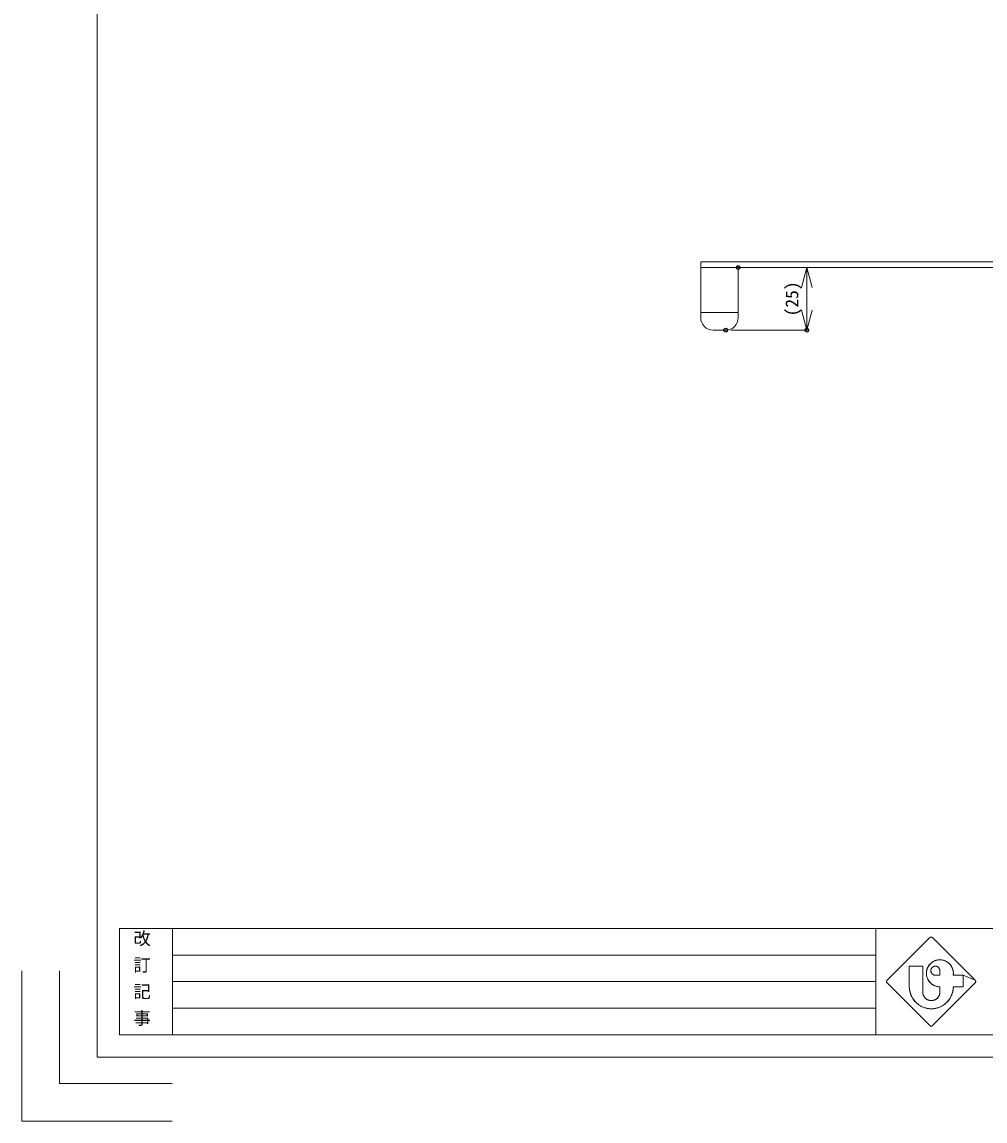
# Model space of a CAD drawing. Units: millimetres, scale not verified. Extents: x -630 to 630, y -1503 to 1503.
# Drawn here: x -630 to -245, y -453.7 to -14.5 of the extents above; entities that cross this region are included whole.
import ezdxf
from ezdxf.enums import TextEntityAlignment as Align

# ---------------------------------------------------------------- set-up
doc = ezdxf.new("R2010")
doc.units = ezdxf.units.MM
doc.header["$LTSCALE"] = 3
doc.header["$PDMODE"] = 32
doc.header["$PDSIZE"] = 1.5
doc.layers.add('0-2_Defpoints', color=7, linetype='Continuous')
doc.layers.add('0-E_0 @ 1', color=7, linetype='Continuous')
for name, color, linetype, lineweight in [('0-B_枠_印刷なし', 3, 'Continuous', 18), ('0-F_0', 4, 'Continuous', 5), ('1-0_レイヤ15', 2, 'Continuous', 18)]:
    doc.layers.add(name, color=color, linetype=linetype, lineweight=lineweight)
doc.styles.add('ＭＳ ゴシック', font='')
doc.styles.get('ＭＳ ゴシック').set_extended_font_data('MS Gothic')

# ---------------------------------------------------------------- blocks, each defined once
blk = doc.blocks.new('_Open30')
at = {"layer": '0-F_0', "color": 7}
blk.add_line((0, 0), (-1, 0), dxfattribs=at)
blk.add_lwpolyline([(-1, 0.2679), (0, 0), (-1, -0.2679)], dxfattribs=at)
blk = doc.blocks.new('D320')
at = {"layer": '0-2_Defpoints'}
for p in [(414.858, 1411.086), (409.858, 1386.086), (442.259, 1386.086)]:
    blk.add_point(p, dxfattribs=at)
at = {"layer": '0-F_0', "lineweight": 18}
for p, q in [((416.858, 1411.086), (442.439, 1411.086)), ((442.259, 1403.086), (442.259, 1394.086)), ((411.858, 1386.086), (442.439, 1386.086))]:
    blk.add_line(p, q, dxfattribs=at)
at = {"layer": '0-F_0', "xscale": 8, "yscale": 8}
for p, rotation in [((442.259, 1411.086), 90), ((442.259, 1386.086), 270)]:
    blk.add_blockref('_Open30', p, dxfattribs=dict(at, rotation=rotation))
at = {"layer": '0-F_0', "color": 7, "style": 'ＭＳ ゴシック'}
blk.add_text('(25)', height=5.132, rotation=90, dxfattribs=at).set_placement((440.424, 1391.586), align=Align.BOTTOM_LEFT)

msp = doc.modelspace()

# ---------------------------------------------------------------- linework, layer by layer
at = {"layer": '0-B_枠_印刷なし'}
for p, q in [((-630, -453.653), (-630, -393.653)), ((-615, -438.653), (-615, -393.653)), ((-615, -438.653), (-570, -438.653)), ((-630, -453.653), (-570, -453.653))]:
    msp.add_line(p, q, dxfattribs=at)
at = {"layer": '0-F_0'}
for p, q in [((-358.651, -110.307), (-68.651, -110.307)), ((-358.651, -112.607), (-343.651, -112.607)), ((-343.651, -112.607), (-68.651, -112.607)), ((-343.651, -132.607), (-343.651, -112.607)), ((-358.651, -130.566), (-343.651, -130.566)), ((-353.651, -137.607), (-348.651, -137.607))]:
    msp.add_line(p, q, dxfattribs=at)
msp.add_lwpolyline([(-358.651, -110.307), (-358.651, -112.607), (-358.651, -132.607)], dxfattribs=at)
for centre, start, end in [((-353.651, -132.607), 180, 270), ((-348.651, -132.607), 270, 0)]:
    msp.add_arc(centre, 5, start, end, dxfattribs=at)
at = {"layer": '1-0_レイヤ15'}
for p, q in [((-600, 411.847), (-600, -428.153)), ((-591, -419.153), (-591, -376.727)), ((591, -376.727), (-591, -376.727)), ((-569.787, -419.153), (-569.787, -376.727)), ((-288.628, -376.727), (-288.628, -419.153)), ((-284.124, -397.396), (-267.069, -380.34)), ((-248.925, -397.396), (-265.98, -380.34)), ((-275.249, -399.993), (-275.249, -391.782)), ((-275.249, -391.782), (-269.86, -391.782)), ((-269.86, -402.125), (-269.86, -391.782)), ((-264.484, -391.814), (-265.165, -391.814)), ((-263.028, -395.374), (-263.028, -393.578)), ((-257.64, -395.374), (-257.64, -394.604)), ((-267.069, -415.54), (-284.124, -398.484)), ((-248.925, -398.484), (-265.98, -415.54)), ((-264.824, -395.374), (-263.028, -395.374)), ((-257.64, -395.374), (-253.695, -395.374)), ((-253.695, -399.993), (-253.695, -395.374)), ((-263.028, -402.125), (-263.028, -399.993)), ((-257.64, -399.993), (-253.695, -399.993)), ((591, -419.153), (-591, -419.153))]:
    msp.add_line(p, q, dxfattribs=at)
at = {"layer": '1-0_レイヤ15', "color": 4}
for p, q in [((-288.628, -387.334), (-569.787, -387.334)), ((-569.787, -397.94), (-288.628, -397.94)), ((-288.628, -408.547), (-569.787, -408.547))]:
    msp.add_line(p, q, dxfattribs=at)
at = {"layer": '1-0_レイヤ15'}
msp.add_lwpolyline([(600, 411.847), (600, -428.153), (-600, -428.153)], dxfattribs=at)
at = {"layer": '1-0_レイヤ15', "color": 1}
for points in [[(-284.321, -398.149), (-284.328, -398.12), (-284.335, -398.09), (-284.34, -398.061), (-284.344, -398.031), (-284.347, -398.001), (-284.349, -397.97), (-284.349, -397.94), (-284.349, -397.91), (-284.347, -397.88), (-284.344, -397.85), (-284.34, -397.82), (-284.335, -397.79), (-284.328, -397.76), (-284.321, -397.731), (-284.312, -397.702), (-284.302, -397.674), (-284.291, -397.646), (-284.279, -397.618), (-284.266, -397.591), (-284.251, -397.564), (-284.236, -397.538), (-284.22, -397.512), (-284.202, -397.488), (-284.184, -397.464), (-284.165, -397.44), (-284.145, -397.418), (-284.124, -397.396), (-267.069, -380.34)], [(-267.069, -380.34), (-267.047, -380.32), (-267.024, -380.299), (-267.001, -380.28), (-266.977, -380.262), (-266.952, -380.245), (-266.927, -380.228), (-266.9, -380.213), (-266.874, -380.199), (-266.847, -380.186), (-266.819, -380.174), (-266.791, -380.163), (-266.762, -380.153), (-266.733, -380.144), (-266.704, -380.136), (-266.674, -380.13), (-266.645, -380.124), (-266.615, -380.12), (-266.585, -380.117), (-266.555, -380.116), (-266.524, -380.115), (-266.494, -380.116), (-266.464, -380.117), (-266.434, -380.12), (-266.404, -380.124), (-266.374, -380.13), (-266.345, -380.136), (-266.315, -380.144), (-266.286, -380.153), (-266.258, -380.163), (-266.23, -380.174), (-266.202, -380.186), (-266.175, -380.199), (-266.148, -380.213), (-266.122, -380.228), (-266.097, -380.245), (-266.072, -380.262), (-266.048, -380.28), (-266.024, -380.299), (-266.002, -380.32)], [(-266.002, -380.32), (-265.98, -380.34), (-248.925, -397.396), (-253.695, -395.374), (-257.694, -395.366), (-257.677, -395.238), (-257.656, -395.027), (-257.644, -394.816), (-257.64, -394.604), (-257.644, -394.393), (-257.656, -394.182), (-257.677, -393.971), (-257.706, -393.761), (-257.743, -393.553), (-257.789, -393.346), (-257.842, -393.142), (-257.903, -392.939), (-257.973, -392.739), (-258.05, -392.542), (-258.135, -392.348), (-258.227, -392.158), (-258.327, -391.971), (-258.434, -391.789), (-258.548, -391.611), (-258.669, -391.437), (-258.797, -391.268), (-258.931, -391.105), (-259.071, -390.947), (-259.218, -390.794), (-259.37, -390.648), (-259.529, -390.507), (-259.692, -390.373), (-259.861, -390.245), (-260.035, -390.124), (-260.213, -390.01), (-260.395, -389.903), (-260.582, -389.803), (-260.772, -389.711), (-260.966, -389.626), (-261.163, -389.549)], [(-261.163, -389.549), (-261.363, -389.48), (-261.566, -389.418), (-261.77, -389.365), (-261.977, -389.319), (-262.185, -389.282), (-262.395, -389.253), (-262.605, -389.233), (-262.817, -389.22), (-263.028, -389.216), (-263.24, -389.22), (-263.451, -389.233), (-263.662, -389.253), (-263.871, -389.282), (-264.079, -389.319), (-264.286, -389.365), (-264.491, -389.418), (-264.693, -389.48), (-264.893, -389.549), (-265.09, -389.626), (-265.284, -389.711), (-265.475, -389.803), (-265.661, -389.903), (-265.844, -390.01), (-266.022, -390.124), (-266.195, -390.245), (-266.364, -390.373), (-266.528, -390.507), (-266.686, -390.648), (-266.838, -390.794), (-266.985, -390.947), (-267.126, -391.105), (-267.26, -391.268), (-267.388, -391.437), (-267.509, -391.611), (-267.623, -391.789), (-267.73, -391.971), (-267.829, -392.158), (-267.922, -392.348), (-268.007, -392.542)], [(-269.357, -403.91), (-269.425, -403.795), (-269.488, -403.676), (-269.546, -403.556), (-269.6, -403.433), (-269.649, -403.308), (-269.693, -403.181), (-269.732, -403.053), (-269.766, -402.923), (-269.794, -402.792), (-269.818, -402.66), (-269.836, -402.527), (-269.85, -402.393), (-269.857, -402.26), (-269.86, -402.125), (-269.86, -391.782), (-275.249, -391.782), (-275.249, -399.993), (-275.242, -400.339), (-275.221, -400.684), (-275.188, -401.028), (-275.14, -401.37), (-275.079, -401.711), (-275.005, -402.048), (-274.918, -402.383), (-274.818, -402.714), (-274.704, -403.04), (-274.578, -403.362), (-274.44, -403.679), (-274.289, -403.99), (-274.126, -404.295), (-273.951, -404.593), (-273.765, -404.884), (-273.567, -405.168), (-273.358, -405.444), (-273.139, -405.711), (-272.909, -405.969), (-272.67, -406.219), (-272.421, -406.458), (-272.162, -406.688)], [(-268.007, -392.542), (-268.084, -392.739), (-268.153, -392.939), (-268.214, -393.142), (-268.268, -393.346), (-268.313, -393.553), (-268.35, -393.761), (-268.379, -393.971), (-268.4, -394.182), (-268.413, -394.393), (-268.417, -394.604), (-268.413, -394.816), (-268.4, -395.027), (-268.379, -395.238), (-268.35, -395.447), (-268.313, -395.656), (-268.268, -395.862), (-268.214, -396.067), (-268.153, -396.27), (-268.084, -396.469), (-268.007, -396.667), (-267.922, -396.86), (-267.829, -397.051), (-267.73, -397.237), (-267.623, -397.42), (-267.509, -397.598), (-267.388, -397.772), (-267.26, -397.94), (-267.126, -398.104), (-266.985, -398.262), (-266.838, -398.415), (-266.686, -398.561), (-266.528, -398.702), (-266.364, -398.836), (-266.195, -398.964), (-266.022, -399.085), (-265.844, -399.199), (-265.661, -399.306), (-265.475, -399.406), (-265.284, -399.498)], [(-266.608, -393.367), (-266.615, -393.437), (-266.619, -393.508), (-266.621, -393.578), (-266.619, -393.649), (-266.615, -393.719), (-266.608, -393.789), (-266.598, -393.859), (-266.586, -393.928), (-266.571, -393.997), (-266.553, -394.066), (-266.533, -394.133), (-266.51, -394.2), (-266.484, -394.265), (-266.456, -394.33), (-266.425, -394.393), (-266.392, -394.456), (-266.356, -394.517), (-266.318, -394.576), (-266.278, -394.634), (-266.235, -394.69), (-266.19, -394.745), (-266.143, -394.797), (-266.094, -394.848), (-266.044, -394.897), (-265.991, -394.944), (-265.936, -394.989), (-265.88, -395.031), (-265.822, -395.071), (-265.763, -395.11), (-265.702, -395.145), (-265.64, -395.178), (-265.576, -395.209), (-265.512, -395.237), (-265.446, -395.263), (-265.379, -395.286), (-265.312, -395.307), (-265.244, -395.325), (-265.175, -395.34), (-265.105, -395.352)], [(-264.683, -391.787), (-264.754, -391.783), (-264.824, -391.782), (-264.895, -391.783), (-264.965, -391.787), (-265.035, -391.794), (-265.105, -391.804), (-265.175, -391.816), (-265.244, -391.832), (-265.312, -391.849), (-265.379, -391.87), (-265.446, -391.893), (-265.512, -391.919), (-265.576, -391.947), (-265.64, -391.978), (-265.702, -392.011), (-265.763, -392.047), (-265.822, -392.085), (-265.88, -392.125), (-265.936, -392.167), (-265.991, -392.212), (-266.044, -392.259), (-266.094, -392.308), (-266.143, -392.359), (-266.19, -392.412), (-266.235, -392.466), (-266.278, -392.522), (-266.318, -392.58), (-266.356, -392.64), (-266.392, -392.7), (-266.425, -392.763), (-266.456, -392.826), (-266.484, -392.891), (-266.51, -392.956), (-266.533, -393.023), (-266.553, -393.09), (-266.571, -393.159), (-266.586, -393.228), (-266.598, -393.297), (-266.608, -393.367)], [(-263.028, -395.374), (-263.028, -393.578), (-263.03, -393.508), (-263.034, -393.437), (-263.041, -393.367), (-263.05, -393.297), (-263.063, -393.228), (-263.078, -393.159), (-263.096, -393.09), (-263.116, -393.023), (-263.139, -392.956), (-263.165, -392.891), (-263.193, -392.826), (-263.224, -392.763), (-263.257, -392.7), (-263.293, -392.64), (-263.331, -392.58), (-263.371, -392.522), (-263.414, -392.466), (-263.459, -392.412), (-263.505, -392.359), (-263.554, -392.308), (-263.605, -392.259), (-263.658, -392.212), (-263.712, -392.167), (-263.769, -392.125), (-263.826, -392.085), (-263.886, -392.047), (-263.947, -392.011), (-264.009, -391.978), (-264.072, -391.947), (-264.137, -391.919), (-264.203, -391.893), (-264.269, -391.87), (-264.337, -391.849), (-264.405, -391.832), (-264.474, -391.816), (-264.543, -391.804), (-264.613, -391.794), (-264.683, -391.787)], [(-266.374, -415.751), (-266.404, -415.756), (-266.434, -415.76), (-266.464, -415.763), (-266.494, -415.765), (-266.524, -415.765), (-266.555, -415.765), (-266.585, -415.763), (-266.615, -415.76), (-266.645, -415.756), (-266.674, -415.751), (-266.704, -415.744), (-266.733, -415.736), (-266.762, -415.728), (-266.791, -415.718), (-266.819, -415.707), (-266.847, -415.695), (-266.874, -415.681), (-266.9, -415.667), (-266.927, -415.652), (-266.952, -415.636), (-266.977, -415.618), (-267.001, -415.6), (-267.024, -415.581), (-267.047, -415.561), (-267.069, -415.54), (-284.124, -398.484), (-284.145, -398.463), (-284.165, -398.44), (-284.184, -398.417), (-284.202, -398.393), (-284.22, -398.368), (-284.236, -398.342), (-284.251, -398.316), (-284.266, -398.29), (-284.279, -398.262), (-284.291, -398.235), (-284.302, -398.207), (-284.312, -398.178), (-284.321, -398.149)], [(-248.705, -397.85), (-248.702, -397.88), (-248.7, -397.91), (-248.699, -397.94), (-248.7, -397.97), (-248.702, -398.001), (-248.705, -398.031), (-248.709, -398.061), (-248.714, -398.09), (-248.72, -398.12), (-248.728, -398.149), (-248.737, -398.178), (-248.747, -398.207), (-248.758, -398.235), (-248.77, -398.262), (-248.783, -398.29), (-248.797, -398.316), (-248.813, -398.342), (-248.829, -398.368), (-248.846, -398.393), (-248.864, -398.417), (-248.884, -398.44), (-248.904, -398.463), (-248.925, -398.484), (-265.98, -415.54), (-266.002, -415.561), (-266.024, -415.581), (-266.048, -415.6), (-266.072, -415.618), (-266.097, -415.636), (-266.122, -415.652), (-266.148, -415.667), (-266.175, -415.681), (-266.202, -415.695), (-266.23, -415.707), (-266.258, -415.718), (-266.286, -415.728), (-266.315, -415.736), (-266.345, -415.744), (-266.374, -415.751)], [(-265.284, -399.498), (-265.09, -399.583), (-264.893, -399.66), (-264.693, -399.729), (-264.491, -399.791), (-264.286, -399.844), (-264.079, -399.889), (-263.871, -399.927), (-263.662, -399.956), (-263.451, -399.976), (-263.24, -399.989), (-263.028, -399.993), (-263.028, -402.125), (-263.031, -402.26), (-263.039, -402.393), (-263.052, -402.527), (-263.07, -402.66), (-263.094, -402.792), (-263.123, -402.923), (-263.156, -403.053), (-263.195, -403.181), (-263.239, -403.308), (-263.288, -403.433), (-263.342, -403.556), (-263.401, -403.676), (-263.464, -403.795), (-263.532, -403.91), (-263.604, -404.023), (-263.681, -404.133), (-263.762, -404.24), (-263.847, -404.344), (-263.936, -404.444), (-264.029, -404.541), (-264.125, -404.634), (-264.226, -404.723), (-264.329, -404.808), (-264.436, -404.889), (-264.546, -404.966), (-264.659, -405.038), (-264.775, -405.106)], [(-265.105, -395.352), (-265.035, -395.362), (-264.965, -395.369), (-264.895, -395.373), (-264.824, -395.374), (-263.028, -395.374)], [(-259.979, -405.969), (-259.749, -405.711), (-259.53, -405.444), (-259.321, -405.168), (-259.124, -404.884), (-258.937, -404.593), (-258.762, -404.295), (-258.599, -403.99), (-258.448, -403.679), (-258.31, -403.362), (-258.184, -403.04), (-258.071, -402.714), (-257.97, -402.383), (-257.883, -402.048), (-257.809, -401.711), (-257.748, -401.37), (-257.701, -401.028), (-257.667, -400.684), (-257.647, -400.339), (-257.64, -399.993), (-253.695, -399.993), (-253.695, -395.374), (-248.925, -397.396), (-248.904, -397.418), (-248.884, -397.44), (-248.864, -397.464), (-248.846, -397.488), (-248.829, -397.512), (-248.813, -397.538), (-248.797, -397.564), (-248.783, -397.591), (-248.77, -397.618), (-248.758, -397.646), (-248.747, -397.674), (-248.737, -397.702), (-248.728, -397.731), (-248.72, -397.76), (-248.714, -397.79), (-248.709, -397.82), (-248.705, -397.85)], [(-264.775, -405.106), (-264.893, -405.169), (-265.014, -405.228), (-265.137, -405.281), (-265.262, -405.33), (-265.389, -405.374), (-265.517, -405.413), (-265.647, -405.447), (-265.778, -405.476), (-265.91, -405.499), (-266.043, -405.518), (-266.176, -405.531), (-266.31, -405.539), (-266.444, -405.541), (-266.578, -405.539), (-266.712, -405.531), (-266.846, -405.518), (-266.978, -405.499), (-267.111, -405.476), (-267.242, -405.447), (-267.371, -405.413), (-267.5, -405.374), (-267.626, -405.33), (-267.751, -405.281), (-267.874, -405.228), (-267.995, -405.169), (-268.113, -405.106), (-268.229, -405.038), (-268.342, -404.966), (-268.452, -404.889), (-268.559, -404.808), (-268.663, -404.723), (-268.763, -404.634), (-268.86, -404.541), (-268.953, -404.444), (-269.042, -404.344), (-269.127, -404.24), (-269.208, -404.133), (-269.284, -404.023), (-269.357, -403.91)], [(-272.162, -406.688), (-271.895, -406.907), (-271.619, -407.116), (-271.336, -407.314), (-271.044, -407.5), (-270.746, -407.675), (-270.441, -407.838), (-270.13, -407.989), (-269.813, -408.127), (-269.491, -408.253), (-269.165, -408.366), (-268.834, -408.467), (-268.499, -408.554), (-268.162, -408.628), (-267.821, -408.689), (-267.479, -408.736), (-267.135, -408.77), (-266.79, -408.791), (-266.444, -408.797), (-266.098, -408.791), (-265.753, -408.77), (-265.409, -408.736), (-265.067, -408.689), (-264.726, -408.628), (-264.389, -408.554), (-264.054, -408.467), (-263.723, -408.366), (-263.397, -408.253), (-263.075, -408.127), (-262.758, -407.989), (-262.447, -407.838), (-262.142, -407.675), (-261.844, -407.5), (-261.553, -407.314), (-261.269, -407.116), (-260.993, -406.907), (-260.726, -406.688), (-260.468, -406.458), (-260.218, -406.219), (-259.979, -405.969)]]:
    msp.add_lwpolyline(points, dxfattribs=at)
at = {"layer": '1-0_レイヤ15'}
for centre, radius, start, end in [((-266.524, -380.885), 0.77, 45, 135), ((-263.028, -394.604), 5.388, 0, 270), ((-264.824, -393.578), 1.796, 0, 270), ((-283.58, -397.94), 0.77, 135, 225), ((-249.469, -397.94), 0.77, 315, 45), ((-266.444, -399.993), 8.804, 180, 0), ((-266.444, -402.125), 3.416, 180, 0), ((-266.524, -414.996), 0.77, 225, 315)]:
    msp.add_arc(centre, radius, start, end, dxfattribs=at)

# ---------------------------------------------------------------- block references
at = {"layer": '0-E_0 @ 1'}
msp.add_blockref('D320', (-758.509, -1523.694), dxfattribs=at)

# ---------------------------------------------------------------- texts
at = {"layer": '1-0_レイヤ15', "color": 7, "style": 'ＭＳ ゴシック'}
for s, p in [('改', (-585.448, -384.769)), ('訂', (-585.448, -395.376)), ('記', (-585.448, -405.982)), ('事', (-585.448, -416.589))]:
    msp.add_text(s, height=5.095, dxfattribs=at).set_placement(p, align=Align.BOTTOM_LEFT)

doc.saveas('drawing.dxf')
